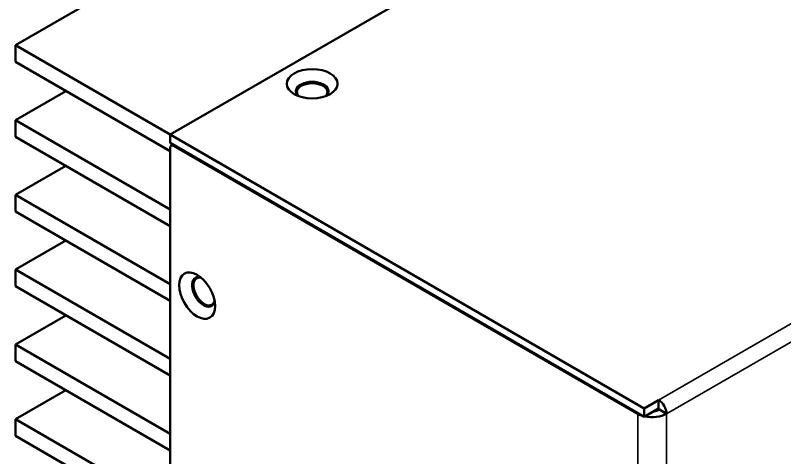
# Model space of a CAD drawing. Header units: millimetres. Extents: x 3412 to 5643, y 891 to 1933.
# Drawn here: x 4383.6 to 4459.2, y 1775 to 1818.5 of the extents above; entities that cross this region are included whole.
import ezdxf

# ---------------------------------------------------------------- set-up
doc = ezdxf.new("R2010")
doc.units = ezdxf.units.MM
doc.header["$LTSCALE"] = 1.8
doc.layers.add('외형선(ISO)', color=7, linetype='Continuous', lineweight=50)
doc.layers.add('좁은 외형선(ISO)', color=7, linetype='Continuous', lineweight=35)

msp = doc.modelspace()

# ---------------------------------------------------------------- linework, layer by layer
at = {"layer": '외형선(ISO)'}
for p, q in [((4499.24, 1864.738), (4398.831, 1806.767)), ((4457.874, 1858.41), (4383.628, 1815.544)), ((4383.628, 1815.544), (4398.831, 1806.767)), ((4383.628, 1813.911), (4383.628, 1815.544)), ((4398.831, 1805.134), (4383.628, 1813.911)), ((4388.578, 1811.054), (4383.628, 1808.196)), ((4383.628, 1808.196), (4398.831, 1799.419)), ((4383.628, 1806.563), (4383.628, 1808.196)), ((4398.831, 1797.786), (4383.628, 1806.563)), ((4445.429, 1779.863), (4398.831, 1806.767)), ((4398.831, 1806.767), (4398.831, 1805.951)), ((4398.831, 1805.951), (4445.429, 1779.047)), ((4398.831, 1657.838), (4398.831, 1805.461)), ((4399.109, 1805.79), (4398.935, 1805.689)), ((4399.185, 1805.665), (4444.793, 1779.333)), ((4388.578, 1803.705), (4383.628, 1800.847)), ((4383.628, 1800.847), (4398.831, 1792.07)), ((4383.628, 1799.214), (4383.628, 1800.847)), ((4398.831, 1790.437), (4383.628, 1799.214)), ((4388.578, 1796.357), (4383.628, 1793.499)), ((4383.628, 1793.499), (4398.831, 1784.722)), ((4383.628, 1791.866), (4383.628, 1793.499)), ((4398.831, 1783.089), (4383.628, 1791.866)), ((4388.578, 1789.008), (4383.628, 1786.15)), ((4383.628, 1786.15), (4398.831, 1777.373)), ((4383.628, 1784.517), (4383.628, 1786.15)), ((4398.831, 1775.74), (4383.628, 1784.517)), ((4388.578, 1781.66), (4383.628, 1778.802)), ((4445.429, 1779.863), (4446.844, 1780.68)), ((4446.844, 1779.863), (4446.844, 1780.68)), ((4445.429, 1779.047), (4445.429, 1779.863)), ((4446.844, 1779.863), (4445.429, 1779.047)), ((4446.914, 1779.741), (4447.621, 1779.333)), ((4383.628, 1778.802), (4398.831, 1770.025)), ((4383.628, 1777.169), (4383.628, 1778.802)), ((4398.831, 1768.392), (4383.628, 1777.169))]:
    msp.add_line(p, q, dxfattribs=at)
for centre, major_axis in [((4412.796, 1811.768), (2.5, 0)), ((4401.483, 1790.947), (-1.25, 2.165))]:
    msp.add_ellipse(centre, major_axis=major_axis, ratio=0.57735, dxfattribs=at)
for centre, major_axis, start_param, end_param in [((4412.796, 1811.033), (1.6, 0), 5.750054, 9.95791), ((4412.796, 1810.952), (1.5, 0), 5.792303, 9.915661), ((4412.796, 1810.952), (1.6, 0), 0.044209, 3.097384), ((4399.185, 1805.256), (-0.25, 0.433), 5.497787, 7.068583), ((4402.119, 1791.315), (-0.8, 1.386), 5.750054, 9.95791), ((4402.19, 1791.356), (-0.8, 1.386), 0.044209, 3.097384), ((4402.19, 1791.356), (-0.75, 1.299), 5.792303, 9.915661), ((4446.844, 1779.782), (0.55, -0.953), 0.785398, 2.356194), ((4446.207, 1780.149), (1, 0), 4.854286, 5.497787), ((4446.844, 1779.782), (-0.05, 0.0866), 3.926991, 5.497787), ((4446.207, 1780.149), (2, 0), 3.926991, 4.244551), ((4446.207, 1780.149), (2, 0), 4.338508, 5.497787)]:
    msp.add_ellipse(centre, major_axis=major_axis, ratio=0.57735, start_param=start_param, end_param=end_param, dxfattribs=at)
at = {"layer": '좁은 외형선(ISO)'}
for p, q in [((4446.844, 1780.68), (4545.838, 1837.835)), ((4447.621, 1779.333), (4546.616, 1836.487)), ((4399.185, 1805.665), (4399.255, 1805.706)), ((4444.793, 1779.333), (4444.864, 1779.374)), ((4444.793, 1630.894), (4444.793, 1779.333)), ((4447.621, 1779.333), (4447.621, 1630.894))]:
    msp.add_line(p, q, dxfattribs=at)

doc.saveas('drawing.dxf')
